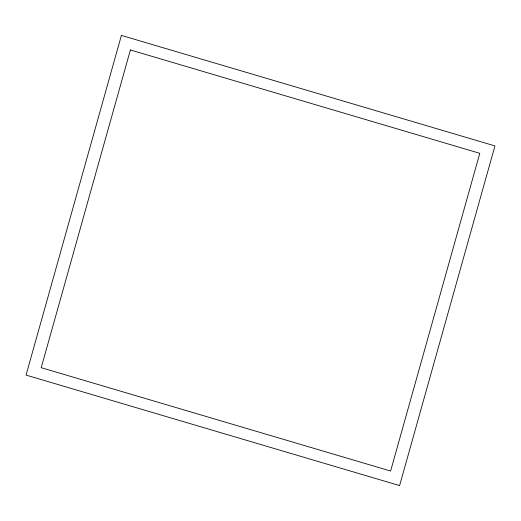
<?xml version="1.0" encoding="UTF-8"?>
<svg xmlns="http://www.w3.org/2000/svg" width="521" height="521" viewBox="0 0 521 521"><rect width="100%" height="100%" fill="white"/><g stroke="black" fill="none" stroke-linecap="round" stroke-linejoin="round"><path stroke-width="0.78" d="M121.406 35.408L26.05 375.087L399.594 485.592L494.95 145.913L121.406 35.408M130.4 49.964L41.211 367.683L390.6 471.036L479.789 153.317L130.4 49.964"/></g></svg>
